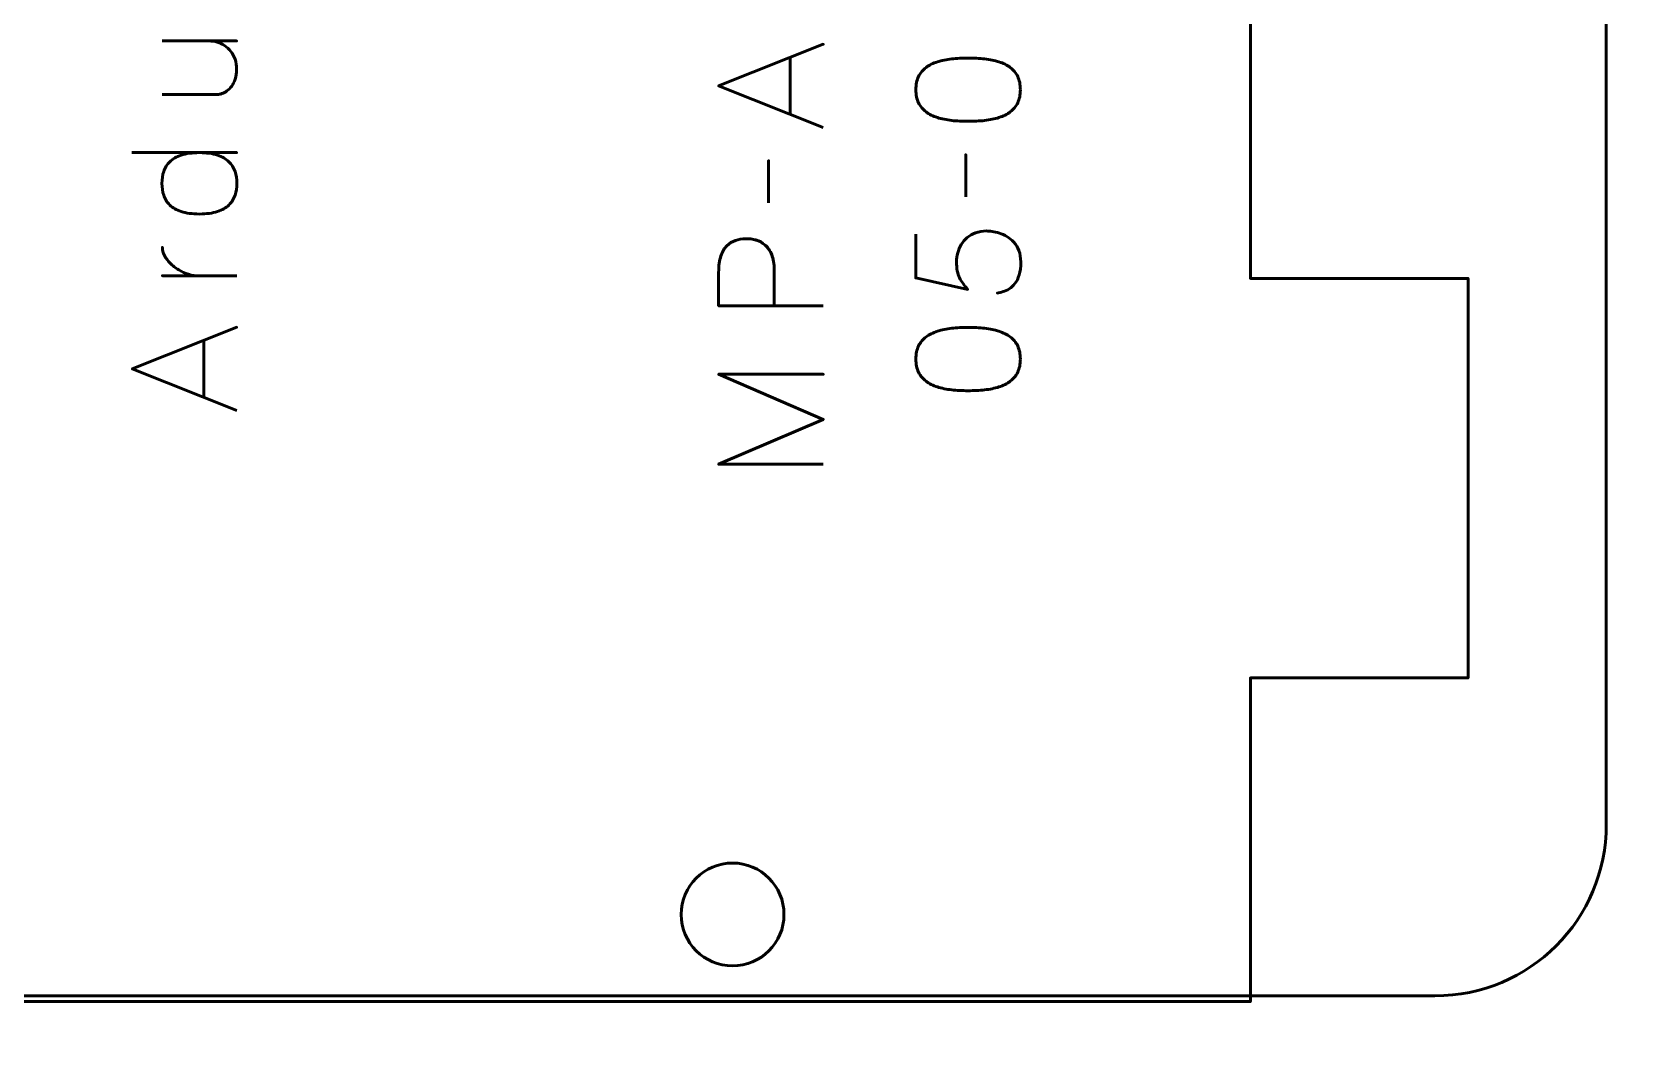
# Model space of a CAD drawing. Header units: centimetres. Extents: x -17.9 to -3, y -25.3 to -4.3.
# Drawn here: x -13.185 to -8.471, y -20.975 to -18.047 of the extents above; entities that cross this region are included whole.
import ezdxf

# ---------------------------------------------------------------- set-up
doc = ezdxf.new("R2010")
doc.units = ezdxf.units.CM
doc.header["$MEASUREMENT"] = 0
doc.layers.add('Layer 1', color=7, linetype='Continuous')

msp = doc.modelspace()

# ---------------------------------------------------------------- linework, layer by layer
at = {"layer": 'Layer 1', "color": 22, "lineweight": 53}
msp.add_open_spline([(-17.90003, -24.8499), (-17.90003, -24.8499), (-17.90003, -4.84994), (-17.90003, -4.84994), (-17.90003, -4.84994), (-17.90003, -4.57297), (-17.67694, -4.34998), (-17.39994, -4.34998), (-17.39994, -4.34998), (-17.39994, -4.34998), (-3.60007, -4.34998), (-3.60007, -4.34998), (-3.60007, -4.34998), (-3.32293, -4.34998), (-3.09997, -4.57297), (-3.09997, -4.84994), (-3.09997, -4.84994), (-3.09997, -4.84994), (-3.09997, -24.8499), (-3.09997, -24.8499), (-3.09997, -24.8499), (-3.09997, -25.1269), (-3.32293, -25.34999), (-3.60007, -25.34999), (-3.60007, -25.34999), (-3.60007, -25.34999), (-17.39994, -25.34999), (-17.39994, -25.34999), (-17.39994, -25.34999), (-17.67694, -25.34999), (-17.90003, -25.1269), (-17.90003, -24.8499)], degree=3, knots=[0, 0, 0, 0, 0.125, 0.125, 0.125, 0.125, 0.25, 0.25, 0.25, 0.25, 0.375, 0.375, 0.375, 0.375, 0.5, 0.5, 0.5, 0.5, 0.625, 0.625, 0.625, 0.625, 0.75, 0.75, 0.75, 0.75, 0.875, 0.875, 0.875, 0.875, 1, 1, 1, 1], dxfattribs=at)
at = {"layer": 'Layer 1', "color": 30, "lineweight": 53}
for points, knots in [([(-9.63001, -15.54149), (-9.63001, -15.58217), (-9.63001, -15.6992), (-9.63001, -15.87169), (-9.63001, -15.87169), (-9.63001, -15.87169), (-9.45221, -15.87169), (-9.45221, -15.87169), (-9.45221, -15.87169), (-9.45221, -15.87169), (-9.45221, -16.77085), (-9.45221, -16.77085), (-9.45221, -16.77085), (-9.45221, -16.77085), (-9.63001, -16.77085), (-9.63001, -16.77085), (-9.63001, -16.77085), (-9.63001, -17.3634), (-9.63001, -18.08869), (-9.63001, -18.76475), (-9.63001, -18.76475), (-9.63001, -18.76475), (-8.99501, -18.76475), (-8.99501, -18.76475), (-8.99501, -18.76475), (-8.99501, -18.76475), (-8.99501, -19.93061), (-8.99501, -19.93061), (-8.99501, -19.93061), (-8.99501, -19.93061), (-9.63001, -19.93061), (-9.63001, -19.93061), (-9.63001, -19.93061), (-9.63001, -20.43309), (-9.63001, -20.79616), (-9.63001, -20.87549), (-9.63001, -20.87549), (-11.77885, -20.87549), (-13.93023, -20.87549), (-16.08161, -20.87549), (-16.08161, -20.87549), (-16.13241, -20.82469), (-16.18321, -20.77389), (-16.23401, -20.72309), (-16.23401, -20.72309), (-16.23401, -20.34209), (-16.23401, -19.96109), (-16.23401, -19.58009), (-16.23401, -19.58009), (-16.31783, -19.49627), (-16.40165, -19.41245), (-16.48801, -19.32609), (-16.48801, -19.32609), (-16.48801, -18.23389), (-16.48801, -17.14169), (-16.48801, -16.04949), (-16.48801, -16.04949), (-16.40419, -15.96567), (-16.32037, -15.88185), (-16.23401, -15.79549), (-16.23401, -15.79549), (-16.23401, -15.71167), (-16.23401, -15.62785), (-16.23401, -15.54149), (-16.23401, -15.54149), (-14.03437, -15.54149), (-11.83219, -15.54149), (-9.63001, -15.54149)], [0, 0, 0, 0, 0.0588235, 0.0588235, 0.0588235, 0.0588235, 0.1176471, 0.1176471, 0.1176471, 0.1176471, 0.1764706, 0.1764706, 0.1764706, 0.1764706, 0.2352941, 0.2352941, 0.2352941, 0.2352941, 0.2941176, 0.2941176, 0.2941176, 0.2941176, 0.3529412, 0.3529412, 0.3529412, 0.3529412, 0.4117647, 0.4117647, 0.4117647, 0.4117647, 0.4705882, 0.4705882, 0.4705882, 0.4705882, 0.5294118, 0.5294118, 0.5294118, 0.5294118, 0.5882353, 0.5882353, 0.5882353, 0.5882353, 0.6470588, 0.6470588, 0.6470588, 0.6470588, 0.7058824, 0.7058824, 0.7058824, 0.7058824, 0.7647059, 0.7647059, 0.7647059, 0.7647059, 0.8235294, 0.8235294, 0.8235294, 0.8235294, 0.8823529, 0.8823529, 0.8823529, 0.8823529, 0.9411765, 0.9411765, 0.9411765, 0.9411765, 1, 1, 1, 1]), ([(-12.80666, -18.22818), (-12.80659, -18.22818), (-12.80455, -18.22818), (-12.80053, -18.22818), (-12.80053, -18.22818), (-12.79651, -18.22818), (-12.79107, -18.22818), (-12.78423, -18.22818), (-12.78423, -18.22818), (-12.77731, -18.22818), (-12.76948, -18.22818), (-12.76073, -18.22818), (-12.76073, -18.22818), (-12.75206, -18.22818), (-12.74288, -18.22818), (-12.73329, -18.22818), (-12.73329, -18.22818), (-12.72376, -18.22818), (-12.71431, -18.22818), (-12.705, -18.22818), (-12.705, -18.22818), (-12.69561, -18.22818), (-12.68686, -18.22818), (-12.67882, -18.22818), (-12.67882, -18.22818), (-12.67071, -18.22818), (-12.66372, -18.22818), (-12.65786, -18.22818), (-12.65786, -18.22818), (-12.65208, -18.22818), (-12.64792, -18.22818), (-12.64538, -18.22818), (-12.64538, -18.22818), (-12.64143, -18.22818), (-12.63698, -18.2274), (-12.63211, -18.22571), (-12.63211, -18.22571), (-12.62717, -18.22409), (-12.62223, -18.22148), (-12.6173, -18.21788), (-12.6173, -18.21788), (-12.61229, -18.21428), (-12.6077, -18.2097), (-12.60347, -18.20398), (-12.60347, -18.20398), (-12.59923, -18.19819), (-12.59585, -18.19128), (-12.59324, -18.18324), (-12.59324, -18.18324), (-12.59063, -18.17512), (-12.58921, -18.16567), (-12.58907, -18.15494), (-12.58907, -18.15494), (-12.58907, -18.14408), (-12.59055, -18.13427), (-12.59352, -18.12552), (-12.59352, -18.12552), (-12.59655, -18.1167), (-12.60071, -18.10901), (-12.60601, -18.10231), (-12.60601, -18.10231), (-12.6113, -18.09568), (-12.61737, -18.0901), (-12.62428, -18.08559), (-12.62428, -18.08559), (-12.63112, -18.08107), (-12.63839, -18.07769), (-12.64615, -18.07543), (-12.64615, -18.07543), (-12.65384, -18.0731), (-12.66167, -18.07197), (-12.66951, -18.07197), (-12.66951, -18.07197), (-12.66167, -18.07197), (-12.65384, -18.0731), (-12.64615, -18.07543), (-12.64615, -18.07543), (-12.63839, -18.07769), (-12.63112, -18.08107), (-12.62428, -18.08559), (-12.62428, -18.08559), (-12.61737, -18.0901), (-12.6113, -18.09568), (-12.60601, -18.10231), (-12.60601, -18.10231), (-12.60071, -18.10901), (-12.59655, -18.1167), (-12.59352, -18.12552), (-12.59352, -18.12552), (-12.59055, -18.13427), (-12.58907, -18.14408), (-12.58907, -18.15494), (-12.58907, -18.15494), (-12.58921, -18.16567), (-12.59063, -18.17512), (-12.59324, -18.18324), (-12.59324, -18.18324), (-12.59585, -18.19128), (-12.59923, -18.19819), (-12.60347, -18.20398), (-12.60347, -18.20398), (-12.6077, -18.2097), (-12.61229, -18.21428), (-12.6173, -18.21788), (-12.6173, -18.21788), (-12.62223, -18.22148), (-12.62717, -18.22409), (-12.63211, -18.22571), (-12.63211, -18.22571), (-12.63698, -18.2274), (-12.64143, -18.22818), (-12.64538, -18.22818), (-12.64538, -18.22818), (-12.64792, -18.22818), (-12.65208, -18.22818), (-12.65786, -18.22818), (-12.65786, -18.22818), (-12.66372, -18.22818), (-12.67071, -18.22818), (-12.67882, -18.22818), (-12.67882, -18.22818), (-12.68686, -18.22818), (-12.69561, -18.22818), (-12.705, -18.22818), (-12.705, -18.22818), (-12.71431, -18.22818), (-12.72376, -18.22818), (-12.73329, -18.22818), (-12.73329, -18.22818), (-12.74288, -18.22818), (-12.75206, -18.22818), (-12.76073, -18.22818), (-12.76073, -18.22818), (-12.76948, -18.22818), (-12.77731, -18.22818), (-12.78423, -18.22818), (-12.78423, -18.22818), (-12.79107, -18.22818), (-12.79651, -18.22818), (-12.80053, -18.22818), (-12.80053, -18.22818), (-12.80455, -18.22818), (-12.80659, -18.22818), (-12.80666, -18.22818)], [0, 0, 0, 0, 0.0277778, 0.0277778, 0.0277778, 0.0277778, 0.0555556, 0.0555556, 0.0555556, 0.0555556, 0.0833333, 0.0833333, 0.0833333, 0.0833333, 0.1111111, 0.1111111, 0.1111111, 0.1111111, 0.1388889, 0.1388889, 0.1388889, 0.1388889, 0.1666667, 0.1666667, 0.1666667, 0.1666667, 0.1944444, 0.1944444, 0.1944444, 0.1944444, 0.2222222, 0.2222222, 0.2222222, 0.2222222, 0.25, 0.25, 0.25, 0.25, 0.2777778, 0.2777778, 0.2777778, 0.2777778, 0.3055556, 0.3055556, 0.3055556, 0.3055556, 0.3333333, 0.3333333, 0.3333333, 0.3333333, 0.3611111, 0.3611111, 0.3611111, 0.3611111, 0.3888889, 0.3888889, 0.3888889, 0.3888889, 0.4166667, 0.4166667, 0.4166667, 0.4166667, 0.4444444, 0.4444444, 0.4444444, 0.4444444, 0.4722222, 0.4722222, 0.4722222, 0.4722222, 0.5, 0.5, 0.5, 0.5, 0.5277778, 0.5277778, 0.5277778, 0.5277778, 0.5555556, 0.5555556, 0.5555556, 0.5555556, 0.5833333, 0.5833333, 0.5833333, 0.5833333, 0.6111111, 0.6111111, 0.6111111, 0.6111111, 0.6388889, 0.6388889, 0.6388889, 0.6388889, 0.6666667, 0.6666667, 0.6666667, 0.6666667, 0.6944444, 0.6944444, 0.6944444, 0.6944444, 0.7222222, 0.7222222, 0.7222222, 0.7222222, 0.75, 0.75, 0.75, 0.75, 0.7777778, 0.7777778, 0.7777778, 0.7777778, 0.8055556, 0.8055556, 0.8055556, 0.8055556, 0.8333333, 0.8333333, 0.8333333, 0.8333333, 0.8611111, 0.8611111, 0.8611111, 0.8611111, 0.8888889, 0.8888889, 0.8888889, 0.8888889, 0.9166667, 0.9166667, 0.9166667, 0.9166667, 0.9444444, 0.9444444, 0.9444444, 0.9444444, 0.9722222, 0.9722222, 0.9722222, 0.9722222, 1, 1, 1, 1]), ([(-12.80666, -18.07197), (-12.80666, -18.07197), (-12.58907, -18.07197), (-12.58907, -18.07197), (-12.58907, -18.07197), (-12.58907, -18.07197), (-12.80666, -18.07197), (-12.80666, -18.07197)], [0, 0, 0, 0, 0.5, 0.5, 0.5, 0.5, 1, 1, 1, 1]), ([(-10.87698, -18.32408), (-10.87698, -18.32408), (-11.1822, -18.20301), (-11.1822, -18.20301), (-11.1822, -18.20301), (-11.1822, -18.20301), (-10.87698, -18.08151), (-10.87698, -18.08151), (-10.87698, -18.08151), (-10.87698, -18.08151), (-11.1822, -18.20301), (-11.1822, -18.20301), (-11.1822, -18.20301), (-11.1822, -18.20301), (-10.87698, -18.32408), (-10.87698, -18.32408)], [0, 0, 0, 0, 0.25, 0.25, 0.25, 0.25, 0.5, 0.5, 0.5, 0.5, 0.75, 0.75, 0.75, 0.75, 1, 1, 1, 1]), ([(-10.97308, -18.28598), (-10.97308, -18.28598), (-10.97308, -18.12004), (-10.97308, -18.12004), (-10.97308, -18.12004), (-10.97308, -18.12004), (-10.97308, -18.28598), (-10.97308, -18.28598)], [0, 0, 0, 0, 0.5, 0.5, 0.5, 0.5, 1, 1, 1, 1]), ([(-10.30167, -18.21421), (-10.30174, -18.1994), (-10.30435, -18.18663), (-10.30943, -18.17597), (-10.30943, -18.17597), (-10.31451, -18.16539), (-10.32178, -18.15657), (-10.33102, -18.14952), (-10.33102, -18.14952), (-10.34033, -18.14253), (-10.35134, -18.13703), (-10.36404, -18.13294), (-10.36404, -18.13294), (-10.37674, -18.12891), (-10.39064, -18.12602), (-10.40588, -18.1244), (-10.40588, -18.1244), (-10.42112, -18.1227), (-10.43714, -18.12186), (-10.45407, -18.12193), (-10.45407, -18.12193), (-10.47093, -18.12186), (-10.48695, -18.1227), (-10.50212, -18.1244), (-10.50212, -18.1244), (-10.51729, -18.12602), (-10.53126, -18.12891), (-10.54396, -18.13294), (-10.54396, -18.13294), (-10.55659, -18.13703), (-10.56759, -18.14253), (-10.57698, -18.14952), (-10.57698, -18.14952), (-10.58629, -18.15657), (-10.59356, -18.16539), (-10.59864, -18.17597), (-10.59864, -18.17597), (-10.60379, -18.18663), (-10.6064, -18.1994), (-10.60647, -18.21421), (-10.60647, -18.21421), (-10.6064, -18.22903), (-10.60379, -18.2418), (-10.59864, -18.25246), (-10.59864, -18.25246), (-10.59356, -18.26304), (-10.58629, -18.27186), (-10.57698, -18.27891), (-10.57698, -18.27891), (-10.56759, -18.2859), (-10.55659, -18.2914), (-10.54396, -18.29549), (-10.54396, -18.29549), (-10.53126, -18.29952), (-10.51729, -18.30241), (-10.50212, -18.30403), (-10.50212, -18.30403), (-10.48695, -18.30572), (-10.47093, -18.30657), (-10.45407, -18.3065), (-10.45407, -18.3065), (-10.43714, -18.30657), (-10.42112, -18.30572), (-10.40588, -18.30403), (-10.40588, -18.30403), (-10.39064, -18.30241), (-10.37674, -18.29952), (-10.36404, -18.29549), (-10.36404, -18.29549), (-10.35134, -18.2914), (-10.34033, -18.2859), (-10.33102, -18.27891), (-10.33102, -18.27891), (-10.32178, -18.27186), (-10.31451, -18.26304), (-10.30943, -18.25246), (-10.30943, -18.25246), (-10.30435, -18.2418), (-10.30174, -18.22903), (-10.30167, -18.21421)], [0, 0, 0, 0, 0.05, 0.05, 0.05, 0.05, 0.1, 0.1, 0.1, 0.1, 0.15, 0.15, 0.15, 0.15, 0.2, 0.2, 0.2, 0.2, 0.25, 0.25, 0.25, 0.25, 0.3, 0.3, 0.3, 0.3, 0.35, 0.35, 0.35, 0.35, 0.4, 0.4, 0.4, 0.4, 0.45, 0.45, 0.45, 0.45, 0.5, 0.5, 0.5, 0.5, 0.55, 0.55, 0.55, 0.55, 0.6, 0.6, 0.6, 0.6, 0.65, 0.65, 0.65, 0.65, 0.7, 0.7, 0.7, 0.7, 0.75, 0.75, 0.75, 0.75, 0.8, 0.8, 0.8, 0.8, 0.85, 0.85, 0.85, 0.85, 0.9, 0.9, 0.9, 0.9, 0.95, 0.95, 0.95, 0.95, 1, 1, 1, 1]), ([(-10.30167, -18.21421), (-10.30174, -18.1994), (-10.30435, -18.18663), (-10.30943, -18.17597), (-10.30943, -18.17597), (-10.31451, -18.16539), (-10.32178, -18.15657), (-10.33102, -18.14952), (-10.33102, -18.14952), (-10.34033, -18.14253), (-10.35134, -18.13703), (-10.36404, -18.13294), (-10.36404, -18.13294), (-10.37674, -18.12891), (-10.39064, -18.12602), (-10.40588, -18.1244), (-10.40588, -18.1244), (-10.42112, -18.1227), (-10.43714, -18.12186), (-10.45407, -18.12193), (-10.45407, -18.12193), (-10.47093, -18.12186), (-10.48695, -18.1227), (-10.50212, -18.1244), (-10.50212, -18.1244), (-10.51729, -18.12602), (-10.53126, -18.12891), (-10.54396, -18.13294), (-10.54396, -18.13294), (-10.55659, -18.13703), (-10.56759, -18.14253), (-10.57698, -18.14952), (-10.57698, -18.14952), (-10.58629, -18.15657), (-10.59356, -18.16539), (-10.59864, -18.17597), (-10.59864, -18.17597), (-10.60379, -18.18663), (-10.6064, -18.1994), (-10.60647, -18.21421), (-10.60647, -18.21421), (-10.6064, -18.22903), (-10.60379, -18.2418), (-10.59864, -18.25246), (-10.59864, -18.25246), (-10.59356, -18.26304), (-10.58629, -18.27186), (-10.57698, -18.27891), (-10.57698, -18.27891), (-10.56759, -18.2859), (-10.55659, -18.2914), (-10.54396, -18.29549), (-10.54396, -18.29549), (-10.53126, -18.29952), (-10.51729, -18.30241), (-10.50212, -18.30403), (-10.50212, -18.30403), (-10.48695, -18.30572), (-10.47093, -18.30657), (-10.45407, -18.3065), (-10.45407, -18.3065), (-10.43714, -18.30657), (-10.42112, -18.30572), (-10.40588, -18.30403), (-10.40588, -18.30403), (-10.39064, -18.30241), (-10.37674, -18.29952), (-10.36404, -18.29549), (-10.36404, -18.29549), (-10.35134, -18.2914), (-10.34033, -18.2859), (-10.33102, -18.27891), (-10.33102, -18.27891), (-10.32178, -18.27186), (-10.31451, -18.26304), (-10.30943, -18.25246), (-10.30943, -18.25246), (-10.30435, -18.2418), (-10.30174, -18.22903), (-10.30167, -18.21421)], [0, 0, 0, 0, 0.05, 0.05, 0.05, 0.05, 0.1, 0.1, 0.1, 0.1, 0.15, 0.15, 0.15, 0.15, 0.2, 0.2, 0.2, 0.2, 0.25, 0.25, 0.25, 0.25, 0.3, 0.3, 0.3, 0.3, 0.35, 0.35, 0.35, 0.35, 0.4, 0.4, 0.4, 0.4, 0.45, 0.45, 0.45, 0.45, 0.5, 0.5, 0.5, 0.5, 0.55, 0.55, 0.55, 0.55, 0.6, 0.6, 0.6, 0.6, 0.65, 0.65, 0.65, 0.65, 0.7, 0.7, 0.7, 0.7, 0.75, 0.75, 0.75, 0.75, 0.8, 0.8, 0.8, 0.8, 0.85, 0.85, 0.85, 0.85, 0.9, 0.9, 0.9, 0.9, 0.95, 0.95, 0.95, 0.95, 1, 1, 1, 1]), ([(-12.89472, -18.39751), (-12.89472, -18.39751), (-12.58865, -18.39751), (-12.58865, -18.39751), (-12.58865, -18.39751), (-12.58865, -18.39751), (-12.89472, -18.39751), (-12.89472, -18.39751)], [0, 0, 0, 0, 0.5, 0.5, 0.5, 0.5, 1, 1, 1, 1]), ([(-12.80709, -18.48768), (-12.80716, -18.47533), (-12.80547, -18.46376), (-12.80194, -18.45296), (-12.80194, -18.45296), (-12.79841, -18.44217), (-12.79248, -18.43264), (-12.78423, -18.42439), (-12.78423, -18.42439), (-12.77597, -18.41613), (-12.76476, -18.40971), (-12.75064, -18.40506), (-12.75064, -18.40506), (-12.73653, -18.4004), (-12.71897, -18.398), (-12.69787, -18.39793), (-12.69787, -18.39793), (-12.67677, -18.398), (-12.65921, -18.4004), (-12.64509, -18.40506), (-12.64509, -18.40506), (-12.63098, -18.40971), (-12.61976, -18.41613), (-12.61151, -18.42439), (-12.61151, -18.42439), (-12.60325, -18.43264), (-12.59733, -18.44217), (-12.5938, -18.45296), (-12.5938, -18.45296), (-12.59027, -18.46376), (-12.58858, -18.47533), (-12.58865, -18.48768), (-12.58865, -18.48768), (-12.58858, -18.50002), (-12.59027, -18.5116), (-12.5938, -18.52232), (-12.5938, -18.52232), (-12.59733, -18.53312), (-12.60325, -18.54257), (-12.61151, -18.55075), (-12.61151, -18.55075), (-12.61976, -18.55894), (-12.63098, -18.56536), (-12.64509, -18.56994), (-12.64509, -18.56994), (-12.65921, -18.5746), (-12.67677, -18.57693), (-12.69787, -18.577), (-12.69787, -18.577), (-12.71897, -18.57693), (-12.73653, -18.5746), (-12.75064, -18.56994), (-12.75064, -18.56994), (-12.76476, -18.56536), (-12.77597, -18.55894), (-12.78423, -18.55075), (-12.78423, -18.55075), (-12.79248, -18.54257), (-12.79841, -18.53312), (-12.80194, -18.52232), (-12.80194, -18.52232), (-12.80547, -18.5116), (-12.80716, -18.50002), (-12.80709, -18.48768)], [0, 0, 0, 0, 0.0625, 0.0625, 0.0625, 0.0625, 0.125, 0.125, 0.125, 0.125, 0.1875, 0.1875, 0.1875, 0.1875, 0.25, 0.25, 0.25, 0.25, 0.3125, 0.3125, 0.3125, 0.3125, 0.375, 0.375, 0.375, 0.375, 0.4375, 0.4375, 0.4375, 0.4375, 0.5, 0.5, 0.5, 0.5, 0.5625, 0.5625, 0.5625, 0.5625, 0.625, 0.625, 0.625, 0.625, 0.6875, 0.6875, 0.6875, 0.6875, 0.75, 0.75, 0.75, 0.75, 0.8125, 0.8125, 0.8125, 0.8125, 0.875, 0.875, 0.875, 0.875, 0.9375, 0.9375, 0.9375, 0.9375, 1, 1, 1, 1]), ([(-12.80709, -18.48768), (-12.80716, -18.47533), (-12.80547, -18.46376), (-12.80194, -18.45296), (-12.80194, -18.45296), (-12.79841, -18.44217), (-12.79248, -18.43264), (-12.78423, -18.42439), (-12.78423, -18.42439), (-12.77597, -18.41613), (-12.76476, -18.40971), (-12.75064, -18.40506), (-12.75064, -18.40506), (-12.73653, -18.4004), (-12.71897, -18.398), (-12.69787, -18.39793), (-12.69787, -18.39793), (-12.67677, -18.398), (-12.65921, -18.4004), (-12.64509, -18.40506), (-12.64509, -18.40506), (-12.63098, -18.40971), (-12.61976, -18.41613), (-12.61151, -18.42439), (-12.61151, -18.42439), (-12.60325, -18.43264), (-12.59733, -18.44217), (-12.5938, -18.45296), (-12.5938, -18.45296), (-12.59027, -18.46376), (-12.58858, -18.47533), (-12.58865, -18.48768), (-12.58865, -18.48768), (-12.58858, -18.50002), (-12.59027, -18.5116), (-12.5938, -18.52232), (-12.5938, -18.52232), (-12.59733, -18.53312), (-12.60325, -18.54257), (-12.61151, -18.55075), (-12.61151, -18.55075), (-12.61976, -18.55894), (-12.63098, -18.56536), (-12.64509, -18.56994), (-12.64509, -18.56994), (-12.65921, -18.5746), (-12.67677, -18.57693), (-12.69787, -18.577), (-12.69787, -18.577), (-12.71897, -18.57693), (-12.73653, -18.5746), (-12.75064, -18.56994), (-12.75064, -18.56994), (-12.76476, -18.56536), (-12.77597, -18.55894), (-12.78423, -18.55075), (-12.78423, -18.55075), (-12.79248, -18.54257), (-12.79841, -18.53312), (-12.80194, -18.52232), (-12.80194, -18.52232), (-12.80547, -18.5116), (-12.80716, -18.50002), (-12.80709, -18.48768)], [0, 0, 0, 0, 0.0625, 0.0625, 0.0625, 0.0625, 0.125, 0.125, 0.125, 0.125, 0.1875, 0.1875, 0.1875, 0.1875, 0.25, 0.25, 0.25, 0.25, 0.3125, 0.3125, 0.3125, 0.3125, 0.375, 0.375, 0.375, 0.375, 0.4375, 0.4375, 0.4375, 0.4375, 0.5, 0.5, 0.5, 0.5, 0.5625, 0.5625, 0.5625, 0.5625, 0.625, 0.625, 0.625, 0.625, 0.6875, 0.6875, 0.6875, 0.6875, 0.75, 0.75, 0.75, 0.75, 0.8125, 0.8125, 0.8125, 0.8125, 0.875, 0.875, 0.875, 0.875, 0.9375, 0.9375, 0.9375, 0.9375, 1, 1, 1, 1]), ([(-11.03658, -18.54421), (-11.03658, -18.54421), (-11.03658, -18.42102), (-11.03658, -18.42102), (-11.03658, -18.42102), (-11.03658, -18.42102), (-11.03658, -18.54421), (-11.03658, -18.54421)], [0, 0, 0, 0, 0.5, 0.5, 0.5, 0.5, 1, 1, 1, 1]), ([(-10.46127, -18.52663), (-10.46127, -18.52663), (-10.46127, -18.40344), (-10.46127, -18.40344), (-10.46127, -18.40344), (-10.46127, -18.40344), (-10.46127, -18.52663), (-10.46127, -18.52663)], [0, 0, 0, 0, 0.5, 0.5, 0.5, 0.5, 1, 1, 1, 1]), ([(-10.87698, -18.84477), (-10.87698, -18.84477), (-11.1822, -18.84477), (-11.1822, -18.84477), (-11.1822, -18.84477), (-11.1822, -18.84477), (-11.1822, -18.7474), (-11.1822, -18.7474), (-11.1822, -18.7474), (-11.18213, -18.72793), (-11.17994, -18.71192), (-11.17571, -18.69929), (-11.17571, -18.69929), (-11.17155, -18.68673), (-11.16576, -18.67685), (-11.15842, -18.66972), (-11.15842, -18.66972), (-11.15116, -18.6626), (-11.14283, -18.65752), (-11.13345, -18.65441), (-11.13345, -18.65441), (-11.12406, -18.65138), (-11.11426, -18.64962), (-11.10388, -18.64919), (-11.10388, -18.64919), (-11.09351, -18.6487), (-11.08335, -18.6499), (-11.07348, -18.65272), (-11.07348, -18.65272), (-11.0636, -18.65561), (-11.05464, -18.66048), (-11.04659, -18.66747), (-11.04659, -18.66747), (-11.03855, -18.67438), (-11.03213, -18.68376), (-11.0274, -18.69555), (-11.0274, -18.69555), (-11.02261, -18.70733), (-11.02021, -18.72193), (-11.02007, -18.73936), (-11.02007, -18.73936), (-11.02007, -18.73936), (-11.02007, -18.84477), (-11.02007, -18.84477), (-11.02007, -18.84477), (-11.02007, -18.84477), (-11.02007, -18.73936), (-11.02007, -18.73936), (-11.02007, -18.73936), (-11.02021, -18.72229), (-11.02261, -18.70782), (-11.0274, -18.69611), (-11.0274, -18.69611), (-11.03213, -18.68433), (-11.03855, -18.67494), (-11.04659, -18.66789), (-11.04659, -18.66789), (-11.05464, -18.6609), (-11.0636, -18.65589), (-11.07348, -18.65293), (-11.07348, -18.65293), (-11.08335, -18.64997), (-11.09351, -18.6487), (-11.10388, -18.64919), (-11.10388, -18.64919), (-11.11426, -18.64962), (-11.12406, -18.65138), (-11.13345, -18.65455), (-11.13345, -18.65455), (-11.14283, -18.65766), (-11.15116, -18.66288), (-11.15842, -18.67001), (-11.15842, -18.67001), (-11.16576, -18.6772), (-11.17155, -18.68708), (-11.17571, -18.69964), (-11.17571, -18.69964), (-11.17994, -18.71227), (-11.18213, -18.72814), (-11.1822, -18.7474), (-11.1822, -18.7474), (-11.1822, -18.7474), (-11.1822, -18.84477), (-11.1822, -18.84477), (-11.1822, -18.84477), (-11.1822, -18.84477), (-10.87698, -18.84477), (-10.87698, -18.84477)], [0, 0, 0, 0, 0.0454545, 0.0454545, 0.0454545, 0.0454545, 0.0909091, 0.0909091, 0.0909091, 0.0909091, 0.1363636, 0.1363636, 0.1363636, 0.1363636, 0.1818182, 0.1818182, 0.1818182, 0.1818182, 0.2272727, 0.2272727, 0.2272727, 0.2272727, 0.2727273, 0.2727273, 0.2727273, 0.2727273, 0.3181818, 0.3181818, 0.3181818, 0.3181818, 0.3636364, 0.3636364, 0.3636364, 0.3636364, 0.4090909, 0.4090909, 0.4090909, 0.4090909, 0.4545455, 0.4545455, 0.4545455, 0.4545455, 0.5, 0.5, 0.5, 0.5, 0.5454545, 0.5454545, 0.5454545, 0.5454545, 0.5909091, 0.5909091, 0.5909091, 0.5909091, 0.6363636, 0.6363636, 0.6363636, 0.6363636, 0.6818182, 0.6818182, 0.6818182, 0.6818182, 0.7272727, 0.7272727, 0.7272727, 0.7272727, 0.7727273, 0.7727273, 0.7727273, 0.7727273, 0.8181818, 0.8181818, 0.8181818, 0.8181818, 0.8636364, 0.8636364, 0.8636364, 0.8636364, 0.9090909, 0.9090909, 0.9090909, 0.9090909, 0.9545455, 0.9545455, 0.9545455, 0.9545455, 1, 1, 1, 1]), ([(-10.60689, -18.63627), (-10.60689, -18.63627), (-10.60689, -18.76327), (-10.60689, -18.76327), (-10.60689, -18.76327), (-10.60689, -18.76327), (-10.45534, -18.79714), (-10.45534, -18.79714), (-10.45534, -18.79714), (-10.46042, -18.79121), (-10.465, -18.78557), (-10.46903, -18.78013), (-10.46903, -18.78013), (-10.47305, -18.77477), (-10.47643, -18.76913), (-10.47926, -18.76313), (-10.47926, -18.76313), (-10.48208, -18.7572), (-10.4842, -18.75043), (-10.48568, -18.74281), (-10.48568, -18.74281), (-10.48716, -18.73526), (-10.48794, -18.72623), (-10.48794, -18.71586), (-10.48794, -18.71586), (-10.48794, -18.70739), (-10.48681, -18.69892), (-10.48448, -18.69046), (-10.48448, -18.69046), (-10.48222, -18.68199), (-10.47876, -18.67395), (-10.47418, -18.66633), (-10.47418, -18.66633), (-10.46952, -18.65864), (-10.46373, -18.65186), (-10.45675, -18.64594), (-10.45675, -18.64594), (-10.44976, -18.63994), (-10.44158, -18.63521), (-10.4322, -18.63183), (-10.4322, -18.63183), (-10.42281, -18.62837), (-10.41216, -18.62661), (-10.40031, -18.62654), (-10.40031, -18.62654), (-10.39593, -18.62646), (-10.39043, -18.62696), (-10.38394, -18.62795), (-10.38394, -18.62795), (-10.37745, -18.62886), (-10.37039, -18.63056), (-10.36291, -18.63296), (-10.36291, -18.63296), (-10.35543, -18.63535), (-10.34802, -18.63874), (-10.34069, -18.64304), (-10.34069, -18.64304), (-10.33335, -18.64735), (-10.32665, -18.65285), (-10.32058, -18.65948), (-10.32058, -18.65948), (-10.31451, -18.66612), (-10.30964, -18.67416), (-10.30597, -18.68354), (-10.30597, -18.68354), (-10.30238, -18.693), (-10.30047, -18.70408), (-10.3004, -18.7167), (-10.3004, -18.7167), (-10.30047, -18.7318), (-10.30209, -18.7445), (-10.30513, -18.7548), (-10.30513, -18.7548), (-10.30823, -18.76511), (-10.31225, -18.7735), (-10.31733, -18.77999), (-10.31733, -18.77999), (-10.32241, -18.78655), (-10.32799, -18.79163), (-10.33405, -18.7953), (-10.33405, -18.7953), (-10.34012, -18.79897), (-10.34619, -18.80172), (-10.35226, -18.80356), (-10.35226, -18.80356), (-10.35833, -18.80539), (-10.3639, -18.8068), (-10.36898, -18.80772), (-10.36898, -18.80772), (-10.3639, -18.8068), (-10.35833, -18.80539), (-10.35226, -18.80356), (-10.35226, -18.80356), (-10.34619, -18.80172), (-10.34012, -18.79897), (-10.33405, -18.7953), (-10.33405, -18.7953), (-10.32799, -18.79163), (-10.32241, -18.78655), (-10.31733, -18.77999), (-10.31733, -18.77999), (-10.31225, -18.7735), (-10.30823, -18.76511), (-10.30513, -18.7548), (-10.30513, -18.7548), (-10.30209, -18.7445), (-10.30047, -18.7318), (-10.3004, -18.7167), (-10.3004, -18.7167), (-10.30047, -18.70408), (-10.30238, -18.693), (-10.30597, -18.68354), (-10.30597, -18.68354), (-10.30964, -18.67416), (-10.31451, -18.66612), (-10.32058, -18.65948), (-10.32058, -18.65948), (-10.32665, -18.65285), (-10.33335, -18.64735), (-10.34069, -18.64304), (-10.34069, -18.64304), (-10.34802, -18.63874), (-10.35543, -18.63535), (-10.36291, -18.63296), (-10.36291, -18.63296), (-10.37039, -18.63056), (-10.37745, -18.62886), (-10.38394, -18.62795), (-10.38394, -18.62795), (-10.39043, -18.62696), (-10.39593, -18.62646), (-10.40031, -18.62654), (-10.40031, -18.62654), (-10.41216, -18.62661), (-10.42281, -18.62837), (-10.4322, -18.63183), (-10.4322, -18.63183), (-10.44158, -18.63521), (-10.44976, -18.63994), (-10.45675, -18.64594), (-10.45675, -18.64594), (-10.46373, -18.65186), (-10.46952, -18.65864), (-10.47418, -18.66633), (-10.47418, -18.66633), (-10.47876, -18.67395), (-10.48222, -18.68199), (-10.48448, -18.69046), (-10.48448, -18.69046), (-10.48681, -18.69892), (-10.48794, -18.70739), (-10.48794, -18.71586), (-10.48794, -18.71586), (-10.48794, -18.72623), (-10.48716, -18.73526), (-10.48568, -18.74281), (-10.48568, -18.74281), (-10.4842, -18.75043), (-10.48208, -18.7572), (-10.47926, -18.76313), (-10.47926, -18.76313), (-10.47643, -18.76913), (-10.47305, -18.77477), (-10.46903, -18.78013), (-10.46903, -18.78013), (-10.465, -18.78557), (-10.46042, -18.79121), (-10.45534, -18.79714), (-10.45534, -18.79714), (-10.45534, -18.79714), (-10.60689, -18.76327), (-10.60689, -18.76327), (-10.60689, -18.76327), (-10.60689, -18.76327), (-10.60689, -18.63627), (-10.60689, -18.63627)], [0, 0, 0, 0, 0.0227273, 0.0227273, 0.0227273, 0.0227273, 0.0454545, 0.0454545, 0.0454545, 0.0454545, 0.0681818, 0.0681818, 0.0681818, 0.0681818, 0.0909091, 0.0909091, 0.0909091, 0.0909091, 0.1136364, 0.1136364, 0.1136364, 0.1136364, 0.1363636, 0.1363636, 0.1363636, 0.1363636, 0.1590909, 0.1590909, 0.1590909, 0.1590909, 0.1818182, 0.1818182, 0.1818182, 0.1818182, 0.2045455, 0.2045455, 0.2045455, 0.2045455, 0.2272727, 0.2272727, 0.2272727, 0.2272727, 0.25, 0.25, 0.25, 0.25, 0.2727273, 0.2727273, 0.2727273, 0.2727273, 0.2954545, 0.2954545, 0.2954545, 0.2954545, 0.3181818, 0.3181818, 0.3181818, 0.3181818, 0.3409091, 0.3409091, 0.3409091, 0.3409091, 0.3636364, 0.3636364, 0.3636364, 0.3636364, 0.3863636, 0.3863636, 0.3863636, 0.3863636, 0.4090909, 0.4090909, 0.4090909, 0.4090909, 0.4318182, 0.4318182, 0.4318182, 0.4318182, 0.4545455, 0.4545455, 0.4545455, 0.4545455, 0.4772727, 0.4772727, 0.4772727, 0.4772727, 0.5, 0.5, 0.5, 0.5, 0.5227273, 0.5227273, 0.5227273, 0.5227273, 0.5454545, 0.5454545, 0.5454545, 0.5454545, 0.5681818, 0.5681818, 0.5681818, 0.5681818, 0.5909091, 0.5909091, 0.5909091, 0.5909091, 0.6136364, 0.6136364, 0.6136364, 0.6136364, 0.6363636, 0.6363636, 0.6363636, 0.6363636, 0.6590909, 0.6590909, 0.6590909, 0.6590909, 0.6818182, 0.6818182, 0.6818182, 0.6818182, 0.7045455, 0.7045455, 0.7045455, 0.7045455, 0.7272727, 0.7272727, 0.7272727, 0.7272727, 0.75, 0.75, 0.75, 0.75, 0.7727273, 0.7727273, 0.7727273, 0.7727273, 0.7954545, 0.7954545, 0.7954545, 0.7954545, 0.8181818, 0.8181818, 0.8181818, 0.8181818, 0.8409091, 0.8409091, 0.8409091, 0.8409091, 0.8636364, 0.8636364, 0.8636364, 0.8636364, 0.8863636, 0.8863636, 0.8863636, 0.8863636, 0.9090909, 0.9090909, 0.9090909, 0.9090909, 0.9318182, 0.9318182, 0.9318182, 0.9318182, 0.9545455, 0.9545455, 0.9545455, 0.9545455, 0.9772727, 0.9772727, 0.9772727, 0.9772727, 1, 1, 1, 1]), ([(-12.69956, -18.75734), (-12.70937, -18.75755), (-12.71932, -18.75607), (-12.72934, -18.75297), (-12.72934, -18.75297), (-12.73936, -18.74986), (-12.74895, -18.74556), (-12.75812, -18.74005), (-12.75812, -18.74005), (-12.7673, -18.73448), (-12.77541, -18.72813), (-12.78261, -18.72093), (-12.78261, -18.72093), (-12.7898, -18.71381), (-12.79545, -18.70619), (-12.79961, -18.69822), (-12.79961, -18.69822), (-12.80377, -18.69024), (-12.80582, -18.68234), (-12.80582, -18.67437), (-12.80582, -18.67437), (-12.80582, -18.68234), (-12.80377, -18.69024), (-12.79961, -18.69822), (-12.79961, -18.69822), (-12.79545, -18.70619), (-12.7898, -18.71381), (-12.78261, -18.72093), (-12.78261, -18.72093), (-12.77541, -18.72813), (-12.7673, -18.73448), (-12.75812, -18.74005), (-12.75812, -18.74005), (-12.74895, -18.74556), (-12.73936, -18.74986), (-12.72934, -18.75297), (-12.72934, -18.75297), (-12.71932, -18.75607), (-12.70937, -18.75755), (-12.69956, -18.75734)], [0, 0, 0, 0, 0.1, 0.1, 0.1, 0.1, 0.2, 0.2, 0.2, 0.2, 0.3, 0.3, 0.3, 0.3, 0.4, 0.4, 0.4, 0.4, 0.5, 0.5, 0.5, 0.5, 0.6, 0.6, 0.6, 0.6, 0.7, 0.7, 0.7, 0.7, 0.8, 0.8, 0.8, 0.8, 0.9, 0.9, 0.9, 0.9, 1, 1, 1, 1]), ([(-12.58865, -18.75734), (-12.58865, -18.75734), (-12.80582, -18.75734), (-12.80582, -18.75734), (-12.80582, -18.75734), (-12.80582, -18.75734), (-12.58865, -18.75734), (-12.58865, -18.75734)], [0, 0, 0, 0, 0.5, 0.5, 0.5, 0.5, 1, 1, 1, 1]), ([(-12.58865, -19.15019), (-12.58865, -19.15019), (-12.89387, -19.02912), (-12.89387, -19.02912), (-12.89387, -19.02912), (-12.89387, -19.02912), (-12.58865, -18.90762), (-12.58865, -18.90762), (-12.58865, -18.90762), (-12.58865, -18.90762), (-12.89387, -19.02912), (-12.89387, -19.02912), (-12.89387, -19.02912), (-12.89387, -19.02912), (-12.58865, -19.15019), (-12.58865, -19.15019)], [0, 0, 0, 0, 0.25, 0.25, 0.25, 0.25, 0.5, 0.5, 0.5, 0.5, 0.75, 0.75, 0.75, 0.75, 1, 1, 1, 1]), ([(-12.68475, -19.11209), (-12.68475, -19.11209), (-12.68475, -18.94615), (-12.68475, -18.94615), (-12.68475, -18.94615), (-12.68475, -18.94615), (-12.68475, -19.11209), (-12.68475, -19.11209)], [0, 0, 0, 0, 0.5, 0.5, 0.5, 0.5, 1, 1, 1, 1]), ([(-10.30167, -19.00033), (-10.30174, -18.98552), (-10.30435, -18.97275), (-10.30943, -18.96209), (-10.30943, -18.96209), (-10.31451, -18.95151), (-10.32178, -18.94269), (-10.33102, -18.93564), (-10.33102, -18.93564), (-10.34033, -18.92865), (-10.35134, -18.92315), (-10.36404, -18.91906), (-10.36404, -18.91906), (-10.37674, -18.91503), (-10.39064, -18.91214), (-10.40588, -18.91052), (-10.40588, -18.91052), (-10.42112, -18.90882), (-10.43714, -18.90798), (-10.45407, -18.90805), (-10.45407, -18.90805), (-10.47093, -18.90798), (-10.48695, -18.90882), (-10.50212, -18.91052), (-10.50212, -18.91052), (-10.51729, -18.91214), (-10.53126, -18.91503), (-10.54396, -18.91906), (-10.54396, -18.91906), (-10.55659, -18.92315), (-10.56759, -18.92865), (-10.57698, -18.93564), (-10.57698, -18.93564), (-10.58629, -18.94269), (-10.59356, -18.95151), (-10.59864, -18.96209), (-10.59864, -18.96209), (-10.60379, -18.97275), (-10.6064, -18.98552), (-10.60647, -19.00033), (-10.60647, -19.00033), (-10.6064, -19.01515), (-10.60379, -19.02792), (-10.59864, -19.03858), (-10.59864, -19.03858), (-10.59356, -19.04916), (-10.58629, -19.05798), (-10.57698, -19.06503), (-10.57698, -19.06503), (-10.56759, -19.07202), (-10.55659, -19.07752), (-10.54396, -19.08161), (-10.54396, -19.08161), (-10.53126, -19.08564), (-10.51729, -19.08853), (-10.50212, -19.09015), (-10.50212, -19.09015), (-10.48695, -19.09184), (-10.47093, -19.09269), (-10.45407, -19.09262), (-10.45407, -19.09262), (-10.43714, -19.09269), (-10.42112, -19.09184), (-10.40588, -19.09015), (-10.40588, -19.09015), (-10.39064, -19.08853), (-10.37674, -19.08564), (-10.36404, -19.08161), (-10.36404, -19.08161), (-10.35134, -19.07752), (-10.34033, -19.07202), (-10.33102, -19.06503), (-10.33102, -19.06503), (-10.32178, -19.05798), (-10.31451, -19.04916), (-10.30943, -19.03858), (-10.30943, -19.03858), (-10.30435, -19.02792), (-10.30174, -19.01515), (-10.30167, -19.00033)], [0, 0, 0, 0, 0.05, 0.05, 0.05, 0.05, 0.1, 0.1, 0.1, 0.1, 0.15, 0.15, 0.15, 0.15, 0.2, 0.2, 0.2, 0.2, 0.25, 0.25, 0.25, 0.25, 0.3, 0.3, 0.3, 0.3, 0.35, 0.35, 0.35, 0.35, 0.4, 0.4, 0.4, 0.4, 0.45, 0.45, 0.45, 0.45, 0.5, 0.5, 0.5, 0.5, 0.55, 0.55, 0.55, 0.55, 0.6, 0.6, 0.6, 0.6, 0.65, 0.65, 0.65, 0.65, 0.7, 0.7, 0.7, 0.7, 0.75, 0.75, 0.75, 0.75, 0.8, 0.8, 0.8, 0.8, 0.85, 0.85, 0.85, 0.85, 0.9, 0.9, 0.9, 0.9, 0.95, 0.95, 0.95, 0.95, 1, 1, 1, 1]), ([(-10.30167, -19.00033), (-10.30174, -18.98552), (-10.30435, -18.97275), (-10.30943, -18.96209), (-10.30943, -18.96209), (-10.31451, -18.95151), (-10.32178, -18.94269), (-10.33102, -18.93564), (-10.33102, -18.93564), (-10.34033, -18.92865), (-10.35134, -18.92315), (-10.36404, -18.91906), (-10.36404, -18.91906), (-10.37674, -18.91503), (-10.39064, -18.91214), (-10.40588, -18.91052), (-10.40588, -18.91052), (-10.42112, -18.90882), (-10.43714, -18.90798), (-10.45407, -18.90805), (-10.45407, -18.90805), (-10.47093, -18.90798), (-10.48695, -18.90882), (-10.50212, -18.91052), (-10.50212, -18.91052), (-10.51729, -18.91214), (-10.53126, -18.91503), (-10.54396, -18.91906), (-10.54396, -18.91906), (-10.55659, -18.92315), (-10.56759, -18.92865), (-10.57698, -18.93564), (-10.57698, -18.93564), (-10.58629, -18.94269), (-10.59356, -18.95151), (-10.59864, -18.96209), (-10.59864, -18.96209), (-10.60379, -18.97275), (-10.6064, -18.98552), (-10.60647, -19.00033), (-10.60647, -19.00033), (-10.6064, -19.01515), (-10.60379, -19.02792), (-10.59864, -19.03858), (-10.59864, -19.03858), (-10.59356, -19.04916), (-10.58629, -19.05798), (-10.57698, -19.06503), (-10.57698, -19.06503), (-10.56759, -19.07202), (-10.55659, -19.07752), (-10.54396, -19.08161), (-10.54396, -19.08161), (-10.53126, -19.08564), (-10.51729, -19.08853), (-10.50212, -19.09015), (-10.50212, -19.09015), (-10.48695, -19.09184), (-10.47093, -19.09269), (-10.45407, -19.09262), (-10.45407, -19.09262), (-10.43714, -19.09269), (-10.42112, -19.09184), (-10.40588, -19.09015), (-10.40588, -19.09015), (-10.39064, -19.08853), (-10.37674, -19.08564), (-10.36404, -19.08161), (-10.36404, -19.08161), (-10.35134, -19.07752), (-10.34033, -19.07202), (-10.33102, -19.06503), (-10.33102, -19.06503), (-10.32178, -19.05798), (-10.31451, -19.04916), (-10.30943, -19.03858), (-10.30943, -19.03858), (-10.30435, -19.02792), (-10.30174, -19.01515), (-10.30167, -19.00033)], [0, 0, 0, 0, 0.05, 0.05, 0.05, 0.05, 0.1, 0.1, 0.1, 0.1, 0.15, 0.15, 0.15, 0.15, 0.2, 0.2, 0.2, 0.2, 0.25, 0.25, 0.25, 0.25, 0.3, 0.3, 0.3, 0.3, 0.35, 0.35, 0.35, 0.35, 0.4, 0.4, 0.4, 0.4, 0.45, 0.45, 0.45, 0.45, 0.5, 0.5, 0.5, 0.5, 0.55, 0.55, 0.55, 0.55, 0.6, 0.6, 0.6, 0.6, 0.65, 0.65, 0.65, 0.65, 0.7, 0.7, 0.7, 0.7, 0.75, 0.75, 0.75, 0.75, 0.8, 0.8, 0.8, 0.8, 0.85, 0.85, 0.85, 0.85, 0.9, 0.9, 0.9, 0.9, 0.95, 0.95, 0.95, 0.95, 1, 1, 1, 1]), ([(-10.87698, -19.30747), (-10.87698, -19.30747), (-11.1822, -19.30747), (-11.1822, -19.30747), (-11.1822, -19.30747), (-11.1822, -19.30747), (-10.87698, -19.17624), (-10.87698, -19.17624), (-10.87698, -19.17624), (-10.87698, -19.17624), (-11.1822, -19.04458), (-11.1822, -19.04458), (-11.1822, -19.04458), (-11.1822, -19.04458), (-10.87698, -19.04458), (-10.87698, -19.04458), (-10.87698, -19.04458), (-10.87698, -19.04458), (-11.1822, -19.04458), (-11.1822, -19.04458), (-11.1822, -19.04458), (-11.1822, -19.04458), (-10.87698, -19.17624), (-10.87698, -19.17624), (-10.87698, -19.17624), (-10.87698, -19.17624), (-11.1822, -19.30747), (-11.1822, -19.30747), (-11.1822, -19.30747), (-11.1822, -19.30747), (-10.87698, -19.30747), (-10.87698, -19.30747)], [0, 0, 0, 0, 0.125, 0.125, 0.125, 0.125, 0.25, 0.25, 0.25, 0.25, 0.375, 0.375, 0.375, 0.375, 0.5, 0.5, 0.5, 0.5, 0.625, 0.625, 0.625, 0.625, 0.75, 0.75, 0.75, 0.75, 0.875, 0.875, 0.875, 0.875, 1, 1, 1, 1])]:
    msp.add_open_spline(points, degree=3, knots=knots, dxfattribs=at)
at = {"layer": 'Layer 1', "color": 2, "lineweight": 53}
msp.add_open_spline([(-9.09156, -20.85851), (-9.09156, -20.85851), (-17.39146, -20.85851), (-17.39146, -20.85851), (-17.39146, -20.85851), (-17.66846, -20.85851), (-17.89156, -20.63542), (-17.89156, -20.35842), (-17.89156, -20.35842), (-17.89156, -20.35842), (-17.89156, -16.05856), (-17.89156, -16.05856), (-17.89156, -16.05856), (-17.89156, -15.78142), (-17.66846, -15.55846), (-17.39146, -15.55846), (-17.39146, -15.55846), (-17.39146, -15.55846), (-9.09156, -15.55846), (-9.09156, -15.55846), (-9.09156, -15.55846), (-8.81456, -15.55846), (-8.59146, -15.78142), (-8.59146, -16.05856), (-8.59146, -16.05856), (-8.59146, -16.05856), (-8.59146, -20.35842), (-8.59146, -20.35842), (-8.59146, -20.35842), (-8.59146, -20.63542), (-8.81456, -20.85851), (-9.09156, -20.85851)], degree=3, knots=[0, 0, 0, 0, 0.125, 0.125, 0.125, 0.125, 0.25, 0.25, 0.25, 0.25, 0.375, 0.375, 0.375, 0.375, 0.5, 0.5, 0.5, 0.5, 0.625, 0.625, 0.625, 0.625, 0.75, 0.75, 0.75, 0.75, 0.875, 0.875, 0.875, 0.875, 1, 1, 1, 1], dxfattribs=at)
at = {"layer": 'Layer 1', "color": 250, "lineweight": 53}
msp.add_open_spline([(-11.29151, -20.62099), (-11.29151, -20.53816), (-11.22434, -20.47099), (-11.14151, -20.47099), (-11.14151, -20.47099), (-11.05868, -20.47099), (-10.99151, -20.53816), (-10.99151, -20.62099), (-10.99151, -20.62099), (-10.99151, -20.70382), (-11.05868, -20.77099), (-11.14151, -20.77099), (-11.14151, -20.77099), (-11.22434, -20.77099), (-11.29151, -20.70382), (-11.29151, -20.62099)], degree=3, knots=[0, 0, 0, 0, 0.25, 0.25, 0.25, 0.25, 0.5, 0.5, 0.5, 0.5, 0.75, 0.75, 0.75, 0.75, 1, 1, 1, 1], dxfattribs=at)

doc.saveas('drawing.dxf')
